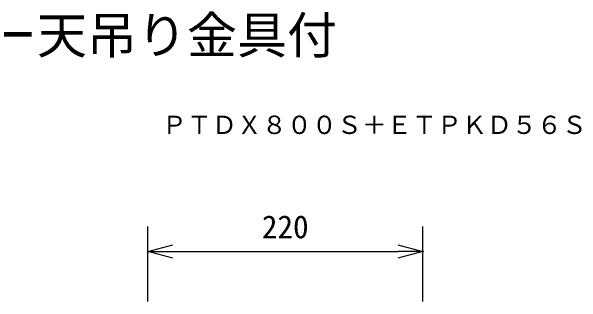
# Model space of a CAD drawing. Units: millimetres, scale not verified. Extents: x -62 to 63, y -56 to 57.
# Drawn here: x 10.47 to 56.08, y 33.45 to 56.76 of the extents above; entities that cross this region are included whole.
import ezdxf
from ezdxf.enums import TextEntityAlignment as Align

# ---------------------------------------------------------------- set-up
doc = ezdxf.new("R2010")
doc.units = ezdxf.units.MM
doc.header["$LTSCALE"] = 0.125
doc.header["$PDMODE"] = 32
doc.header["$PDSIZE"] = 0.0625
for name, color, linetype in [('0-0_0', 7, 'Continuous'), ('0-2_MOJI1', 7, 'Continuous'), ('0-3_TOUROKU', 7, 'Continuous'), ('0-4_DEFPOINTS', 7, 'Continuous'), ('0-6_SUNPO', 7, 'Continuous')]:
    doc.layers.add(name, color=color, linetype=linetype)
doc.styles.add('ＭＳ ゴシック', font='')
doc.styles.get('ＭＳ ゴシック').set_extended_font_data('MS Gothic')

# ---------------------------------------------------------------- blocks, each defined once
blk = doc.blocks.new('_OPEN30')
at = {"layer": '0-0_0'}
blk.add_line((0, 0), (-1, 0), dxfattribs=at)
blk.add_lwpolyline([(-1, 0.26795), (0, 0), (-1, -0.26795)], dxfattribs=at)
blk = doc.blocks.new('D10')
at = {"layer": '0-4_DEFPOINTS'}
for p in [(39.3964, 32.6459), (17.3964, 26.6459), (39.3964, 26.6459)]:
    blk.add_point(p, dxfattribs=at)
at = {"layer": '0-6_SUNPO'}
for p, q in [((17.3964, 28.6459), (17.3964, 34.6459)), ((39.3964, 28.6459), (39.3964, 34.6459)), ((19.3964, 32.6459), (37.3964, 32.6459))]:
    blk.add_line(p, q, dxfattribs=at)
at = {"layer": '0-6_SUNPO', "xscale": 2, "yscale": 2, "rotation": 180}
blk.add_blockref('_OPEN30', (17.3964, 32.6459), dxfattribs=at)
at = {"layer": '0-6_SUNPO', "xscale": 2, "yscale": 2}
blk.add_blockref('_OPEN30', (39.3964, 32.6459), dxfattribs=at)
at = {"layer": '0-6_SUNPO', "style": 'ＭＳ ゴシック'}
blk.add_text('220', height=1.833, dxfattribs=at).set_placement((26.5214, 33.1459), align=Align.BOTTOM_LEFT)

msp = doc.modelspace()

# ---------------------------------------------------------------- block references
at = {"layer": '0-6_SUNPO'}
msp.add_blockref('D10', (3.9862, 4.9035), dxfattribs=at)

# ---------------------------------------------------------------- texts
at = {"layer": '0-2_MOJI1', "style": 'ＭＳ ゴシック'}
msp.add_text('ＤＬＰ方式プロジェクター天吊り金具付', height=2.933, dxfattribs=at).set_placement((-35.4923, 52.5087), align=Align.BOTTOM_LEFT)
at = {"layer": '0-3_TOUROKU', "style": 'ＭＳ ゴシック'}
msp.add_text('ＰＴＤＸ８００Ｓ＋ＥＴＰＫＤ５６Ｓ', height=1.466, dxfattribs=at).set_placement((22.5076, 46.5087), align=Align.BOTTOM_LEFT)

doc.saveas('drawing.dxf')
